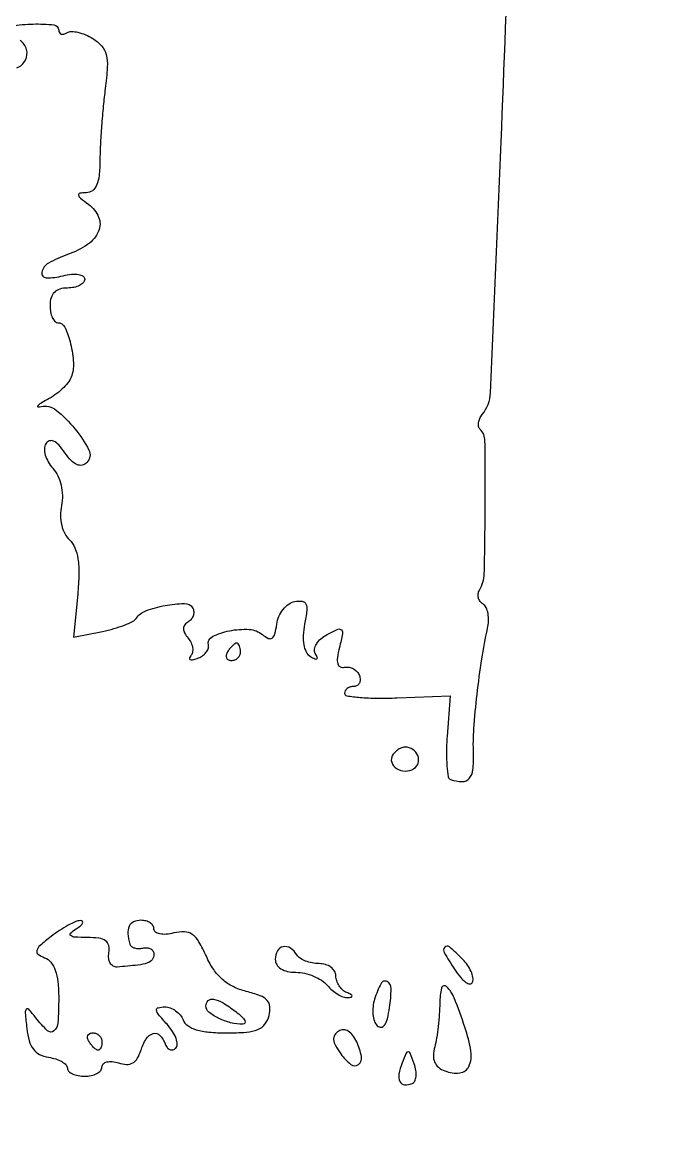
# Model space of a CAD drawing. Extents: x 0 to 4160, y 0 to 3120.
# Drawn here: x 314.8 to 390.2, y 1912.1 to 2040.7 of the extents above; entities that cross this region are included whole.
import ezdxf

# ---------------------------------------------------------------- set-up
doc = ezdxf.new("R2010")
doc.units = 0

msp = doc.modelspace()

# ---------------------------------------------------------------- linework, layer by layer
for points in [[(4159.499279, 606.274193, 0.000001), (4159.667734, 974.478125, 0.000057)], [(757.647081, 3119.740147, 0.000002), (520.492565, 3119.487217, 0.4139)], [(1964.75, 0.149832, 0.000016), (2717.930904, 0.232101, 0.000028), (3351.473438, 0.357111)], [(313.55775, 2040.278764, -0.031979), (316.048426, 2040.483188, -0.029227), (318.451494, 2040.385854, -0.385529), (319, 2039.780218, 0.129031), (319.07708, 2039.486503, 0.189559), (319.281801, 2039.31999, 0.145869), (319.592218, 2039.314256, 0.070705), (319.959323, 2039.47486, -0.143875), (320.468873, 2039.614668, -0.050629), (321.229269, 2039.523617, -0.045155), (322.092857, 2039.246419, -0.039372), (322.935408, 2038.808266, -0.072558), (323.955287, 2037.943797, -0.120331), (324.476633, 2036.950431, -0.076296), (324.608562, 2035.512667, -0.01657), (324.374144, 2033.024388, 0.007927), (324.15016, 2031.018748, 0.00537), (323.955802, 2028.727477, 0.005411), (323.815741, 2026.509377, 0.010765), (323.761696, 2024.75, -0.022516), (323.665675, 2022.980258, -0.075546), (323.379208, 2021.85852, -0.134918), (322.88505, 2021.233572, -0.159719), (322.172507, 2021, 0.036621), (321.432631, 2020.945737, 0.435044), (321.286631, 2020.734006, 0.171307), (321.503381, 2020.38545, 0.010943), (322.47135, 2019.644608, -0.138383), (323.61433, 2018.185215, -0.20034), (323.604535, 2016.568155, -0.143503), (322.344993, 2015.031325, -0.066032), (320.013187, 2013.854752, 0.043284), (317.82773, 2012.873692, 0.217165), (317.05233, 2011.820535, 0.472142), (317.561928, 2011.184223, 0.064893), (319.5, 2011.410644, -0.033931), (320.490763, 2011.588957, -0.0665), (321.290617, 2011.570901, -0.106351), (321.809498, 2011.371268, -0.253109), (322, 2011.019052, -0.188138), (321.84822, 2010.629957, -0.08916), (321.4125, 2010.299347, -0.068979), (320.765372, 2010.075155, -0.048979), (320, 2010, 0.072254), (319.126841, 2009.873159, 0.124864), (318.5, 2009.5, 0.124864), (318.126841, 2008.873159, 0.072254), (318, 2008, 0.042643), (318.06542, 2007.234324, 0.062301), (318.261905, 2006.5875, 0.081793), (318.550695, 2006.149179, 0.209225), (318.891592, 2006, -0.29518), (319.709818, 2005.470846, -0.045364), (320.3722, 2003.549657, -0.046628), (320.699684, 2001.355481, -0.105736), (320.440771, 1999.706247, -0.078441), (320.072884, 1999.06812, -0.033717), (319.403274, 1998.344915, -0.032314), (318.571514, 1997.655848, -0.036764), (317.691663, 1997.11186, 0.012138), (316.920484, 1996.686017, 0.077058), (316.574057, 1996.404373, 0.611729), (316.618932, 1996.286454, 0.083942), (316.964701, 1996.306643, -0.228608), (318.692159, 1995.913676, -0.052736), (320.877669, 1993.757929, -0.054791), (322.485123, 1991.290494, -0.324006), (322.255393, 1989.855393, -0.140595), (321.70544, 1989.550625, -0.163229), (321.11246, 1989.608278, -0.100701), (320.457665, 1990.076981, -0.034465), (319.720137, 1990.989173, 0.030497), (319.010503, 1991.881241, 0.101747), (318.411171, 1992.322864, 0.197991), (317.91529, 1992.343363, 0.16847), (317.506446, 1992.01043, 0.140587), (317.349136, 1991.451242, 0.068826), (317.455195, 1990.712255, 0.059945), (317.791324, 1989.916632, 0.05305), (318.31828, 1989.186987, -0.071368), (318.897287, 1988.320316, -0.054394), (319.275996, 1987.242201, -0.052119), (319.424815, 1986.057666, -0.053134), (319.323722, 1984.875852, 0.049721), (319.216958, 1983.720416, 0.055202), (319.348298, 1982.607911, 0.060209), (319.698848, 1981.641816, 0.087997), (320.24088, 1980.919698, -0.1073), (320.863128, 1980.021104, -0.060482), (321.219779, 1978.7377, -0.043313), (321.331116, 1976.991307, -0.018224), (321.19143, 1974.640452), (320.716063, 1969.693213), (324.058321, 1970.361664, 0.019099), (325.378251, 1970.678508, 0.023493), (326.580268, 1971.077855, 0.02287), (327.539404, 1971.498686, 0.132558), (327.950289, 1971.861086, -0.160457), (329.060553, 1972.737372, -0.041471), (331.289185, 1973.347119, -0.039695), (333.515002, 1973.581284, -0.266742), (334.455026, 1973.072769, -0.113184), (334.593611, 1972.665738, -0.100248), (334.550149, 1972.219403, -0.094082), (334.330572, 1971.80224, -0.08649), (333.967754, 1971.480071, 0.091115), (333.555863, 1971.107511, 0.161557), (333.407556, 1970.679312, 0.128505), (333.532394, 1970.174719, 0.048684), (333.942766, 1969.568963, -0.063366), (334.284951, 1969.03057, -0.073841), (334.459419, 1968.450544, -0.085605), (334.445597, 1967.919587, -0.139321), (334.241324, 1967.521086, 0.105109), (334.08621, 1967.262957, 0.4068), (334.158389, 1967.110063, 0.144162), (334.463977, 1967.088431, 0.028307), (335, 1967.238095, 0.062843), (335.5573, 1967.510331, 0.073917), (335.995733, 1967.90071, 0.086092), (336.252338, 1968.344767, 0.141058), (336.283346, 1968.774961, -0.339643), (336.754737, 1969.759535, -0.069561), (338.702786, 1970.427956, -0.06204), (340.994999, 1970.583415, -0.160487), (342.518453, 1969.984685, 0.0613), (343.190225, 1969.553838, 0.275165), (343.636611, 1969.593765, 0.176093), (343.951725, 1970.058407, 0.026481), (344.1728, 1971.18141, -0.066961), (344.42782, 1972.084758, -0.064383), (344.91479, 1972.901854, -0.069368), (345.549826, 1973.513011, -0.110294), (346.239251, 1973.811038, -0.077915), (347.099967, 1973.839287, -0.264551), (347.533936, 1973.516204, -0.135081), (347.643343, 1972.767209, -0.018478), (347.388507, 1971.192534, 0.034523), (347.221691, 1969.900253, 0.059081), (347.285363, 1968.816199, 0.076171), (347.56714, 1967.990168, 0.134917), (348.053765, 1967.466772, 0.022679), (348.570689, 1967.178829, 0.251003), (348.799383, 1967.185456, 0.383381), (348.856238, 1967.358302, 0.034805), (348.6265, 1967.795318, -0.180233), (348.525493, 1968.301563, -0.099923), (348.749662, 1968.899142, -0.076764), (349.266385, 1969.498741, -0.053771), (350.004201, 1970.002248, -0.017505), (351.233941, 1970.606002, -0.318735), (351.639418, 1970.525611, -0.243922), (351.767906, 1970.077872, -0.011717), (351.413903, 1968.512986, 0.024301), (351.177773, 1967.331817, 0.100514), (351.215158, 1966.608459, 0.225146), (351.503885, 1966.262099, 0.166954), (352.006694, 1966.210565, -0.099367), (352.516196, 1966.22618, -0.086831), (353.019414, 1966.047791, -0.085372), (353.439136, 1965.70543, -0.091451), (353.708333, 1965.25, -0.079153), (353.801902, 1964.772412, -0.125437), (353.713802, 1964.367188, -0.149036), (353.459186, 1964.099052, -0.129558), (353.083333, 1964, 0.07066), (352.669314, 1963.941197, 0.086252), (352.318229, 1963.769761, 0.100231), (352.083506, 1963.515099, 0.137069), (352, 1963.216208, 0.371543), (352.258045, 1962.916885, 0.015075), (353.788754, 1962.735882, 0.020052), (355.754643, 1962.64252, 0.012068), (358.089376, 1962.681697), (364.178752, 1962.930977), (363.839376, 1958.215488, 0.015186), (363.763627, 1956.390283, 0.023408), (363.820004, 1954.811737, 0.019876), (363.971754, 1953.576667, 0.278655), (364.25, 1953.25, 0.074498), (365.570766, 1953.01916, 0.222222), (366.390513, 1953.378404, 0.156092), (366.821759, 1954.368598, 0.034145), (366.883485, 1956.25, -0.026599), (366.934369, 1959.121553, -0.010423), (367.297486, 1963.068163, -0.010498), (367.850871, 1967.185926, -0.01655), (368.51611, 1970.688715, 0.047208), (368.628477, 1971.572713, 0.054427), (368.563422, 1972.419669, 0.062578), (368.342694, 1973.107791, 0.146492), (367.987358, 1973.507813, -0.096273), (367.644813, 1973.824079, -0.097252), (367.447166, 1974.244542, -0.098568), (367.424638, 1974.703718, -0.101874), (367.58072, 1975.130608, 0.133466), (368.131564, 1976.98865, 0.004636), (368.234838, 1984.596051, 0.003547), (368.213182, 1992.356997, 0.196345), (367.660518, 1993.672815, -0.145082), (367.482245, 1994.00129, -0.087301), (367.46664, 1994.447829, -0.074149), (367.612776, 1994.942489, -0.061708), (367.903678, 1995.407991, 0.160811), (368.842875, 1997.881326, 0.000691), (370.079722, 2026.873008, 0.003158), (371.000202, 2053.207179, 0.020406)], [(314.186858, 2035.411158, 0.16517), (315.150653, 2036.305263, 0.191546), (315.29588, 2037.540875, 0.180178), (314.547014, 2038.594199, 0.15017)]]:
    msp.add_lwpolyline(points, format="xyb")
for points in [[(338.5, 1968, 0.082592), (338.343488, 1967.6179, 0.161196), (338.3746, 1967.29375, 0.182303), (338.586039, 1967.078288, 0.108972), (338.940983, 1967, 0.093332), (339.345238, 1967.076123, 0.09642), (339.688914, 1967.29375, 0.099167), (339.918938, 1967.618444, 0.105053), (340, 1968, 0.042167), (339.967655, 1968.382849, 0.061769), (339.870461, 1968.70625, 0.081139), (339.727648, 1968.92554, 0.210953), (339.559017, 1969, 0.151918), (339.34829, 1968.934461, 0.038439), (339.066025, 1968.70625, 0.035638), (338.768994, 1968.382774, 0.029505)], [(357.542705, 1956.069098, 0.221146), (357.444975, 1955.246757, 0.174599), (358.002687, 1954.53216, 0.137965), (359.013092, 1954.232649, 0.142848), (360.016312, 1954.510081, 0.189436), (360.503635, 1955.160814, 0.165456), (360.45272, 1956.014234, 0.147302), (359.873321, 1956.730681, 0.150691), (359, 1957, 0.08914), (358.620145, 1956.931737, 0.053258), (358.208109, 1956.726548, 0.051122), (357.828194, 1956.425183, 0.061191)], [(318.128115, 1935.131525, 0.01362), (316.844263, 1934.087374, 0.141759), (316.475901, 1933.524052, 0.321821), (316.621104, 1933.093443, 0.064201), (317.378115, 1932.685145, -0.132152), (318.104273, 1932.156593, -0.086081), (318.610826, 1931.244772, -0.059267), (318.908019, 1929.896465, -0.024644), (319, 1928.031385, -0.015319), (318.912215, 1925.166806, -0.202299), (318.451707, 1924.238453, -0.38619), (317.7025, 1924.257926, -0.036003), (316.351692, 1925.75, 0.014384), (315.535513, 1926.733809, 0.461866), (315.259784, 1926.729435, 0.197349), (315.135652, 1926.32799, 0.005599), (315.320909, 1924.5, 0.039945), (315.597783, 1923.076046, 0.094087), (316.075878, 1922.109887, 0.115226), (316.803864, 1921.503868, 0.079821), (317.829459, 1921.180449, -0.03974), (318.660325, 1920.98975, -0.054418), (319.362404, 1920.681447, -0.067236), (319.84396, 1920.310191, -0.197446), (320, 1919.930449, 0.20245), (320.150126, 1919.574873, 0.084287), (320.5875, 1919.273319, 0.064411), (321.234416, 1919.068376, 0.044568), (322, 1919, 0.051399), (322.765255, 1919.078875, 0.071326), (323.4125, 1919.313545, 0.091371), (323.84756, 1919.659979, 0.180959), (324, 1920.067388, -0.204221), (324.153852, 1920.428358, -0.133445), (324.556864, 1920.648351, -0.087626), (325.175227, 1920.685212, -0.048054), (325.919349, 1920.525598, 0.066596), (326.840358, 1920.363387, 0.138451), (327.543981, 1920.530969, 0.131753), (328.078433, 1921.050211, 0.05769), (328.486736, 1921.95821, -0.060736), (329.110133, 1923.322338, -0.188325), (329.902368, 1923.922763, -0.274556), (330.67424, 1923.717705, -0.108473), (331.279762, 1922.75, 0.078726), (331.510264, 1922.328221, 0.132537), (331.8293, 1922.085699, 0.158686), (332.184835, 1922.060166, 0.127586), (332.523631, 1922.243869, 0.223115), (332.696476, 1922.675237, 0.074294), (332.553514, 1923.358528, 0.05693), (332.14241, 1924.171251, 0.038399), (331.505548, 1924.993869, -0.011094), (330.528396, 1926.122979, -0.14057), (330.305668, 1926.632807, -0.385209), (330.498968, 1926.913657, -0.058217), (331.238024, 1927, -0.087616), (331.872823, 1926.887903, -0.066448), (332.500381, 1926.559375, -0.065784), (333.025855, 1926.073416, -0.081847), (333.361626, 1925.5, 0.154023), (333.890221, 1924.835601, 0.075421), (334.877919, 1924.367538, 0.051435), (336.343703, 1924.086841, 0.021611), (338.351984, 1924, 0.017965), (340.668088, 1924.083243, 0.07825), (342.001058, 1924.392584, 0.133498), (342.800405, 1924.999797, 0.100323), (343.288688, 1925.995942, 0.081599), (343.384691, 1927.025904, 0.173215), (343.067597, 1927.749679, 0.115338), (342.244862, 1928.294829, 0.027013), (340.655319, 1928.789166, -0.052184), (339.139506, 1929.345525, -0.066623), (337.903375, 1930.171561, -0.063972), (336.89189, 1931.322766, -0.043469), (336.045053, 1932.850193, 0.025858), (335.188788, 1934.531483, 0.106949), (334.427763, 1935.371933, 0.149624), (333.532486, 1935.673415, 0.068527), (332.295053, 1935.537918, -0.039948), (331.412508, 1935.390008, -0.069333), (330.671723, 1935.428747, -0.104958), (330.179604, 1935.63672, -0.245195), (330, 1935.980948, 0.145579), (329.884403, 1936.36956, 0.099274), (329.559375, 1936.700653, 0.083326), (329.073411, 1936.923807, 0.066148), (328.5, 1937, 0.106084), (327.648881, 1936.817365, 0.180045), (327.136875, 1936.311843, 0.132598), (326.989107, 1935.460412, 0.048553), (327.220447, 1934.25, 0.159565), (327.401938, 1933.986041, 0.08943), (327.752006, 1933.806627, 0.073268), (328.21469, 1933.737197, 0.057162), (328.720447, 1933.793837, -0.078775), (329.209257, 1933.827374, -0.110812), (329.624131, 1933.694732, -0.129562), (329.899378, 1933.418129, -0.132072), (330, 1933.043837, -0.16887), (329.795101, 1932.454462, -0.144528), (329.255677, 1932.073774, -0.054634), (328.142328, 1931.826755, -0.007336), (325.75, 1931.6, -0.150962), (325.297878, 1931.701023, -0.132289), (324.953502, 1932.043437, -0.104504), (324.774758, 1932.588371, -0.068872), (324.793837, 1933.25, 0.095418), (324.773994, 1934.079901, 0.187607), (324.414877, 1934.622016, 0.121778), (323.642613, 1934.923738, 0.031165), (322.293837, 1935.015313, -0.011077), (320.874896, 1935.054533, -0.151328), (320.395527, 1935.229606, -0.463579), (320.380645, 1935.515119, -0.045271), (321, 1936, 0.027443), (321.514402, 1936.373962, 0.102402), (321.765625, 1936.682587, 0.339161), (321.731965, 1936.873139, 0.189445), (321.5, 1936.962451, 0.102197), (320.967624, 1936.848641, 0.020792), (320.097009, 1936.421761, 0.021113), (319.10954, 1935.830284, 0.018419)], [(344, 1932.5, 0.137957), (344.171839, 1931.889057, 0.115408), (344.646259, 1931.407725, 0.089113), (345.401763, 1931.101513, 0.051876), (346.377555, 1931, -0.055078), (347.379233, 1930.889322, -0.043151), (348.42239, 1930.559375, -0.044437), (349.350236, 1930.074671, -0.077115), (350, 1929.5, 0.042653), (350.559693, 1928.93194, 0.041998), (351.210423, 1928.463816, 0.045244), (351.851521, 1928.154727, 0.107593), (352.372445, 1928.078947, 0.038264), (352.787916, 1928.140207, 0.409541), (352.871438, 1928.270369, 0.227742), (352.741851, 1928.439164, 0.021172), (352.25, 1928.662281, -0.087674), (351.772091, 1928.960859, -0.065245), (351.367188, 1929.434649, -0.064399), (351.093368, 1930.004061, -0.080074), (351, 1930.583333, 0.135911), (350.85039, 1931.123565, 0.100327), (350.429836, 1931.583854, 0.086648), (349.800777, 1931.893666, 0.071312), (349.059017, 1932, -0.046881), (348.270704, 1932.074077, -0.046318), (347.50665, 1932.29375, -0.050262), (346.876024, 1932.616444, -0.111412), (346.5, 1933, 0.106457), (345.746429, 1933.783876, 0.200209), (344.899724, 1933.953572, 0.222397), (344.247411, 1933.47288, 0.125162)], [(364.68143, 1931.363448, 0.028154), (365.371442, 1930.429559, 0.064057), (366.011915, 1929.832622, 0.138724), (366.492371, 1929.65909, 0.342513), (366.78484, 1929.854519, 0.128158), (366.821014, 1930.395036, 0.0545), (366.607053, 1931.094151, 0.049031), (366.20119, 1931.830294, 0.045918), (365.651786, 1932.491071, 0.017068), (364.101716, 1933.938778, 0.416135), (363.568229, 1933.900545, 0.317884), (363.508622, 1933.275072, 0.014873)], [(355.468051, 1927.899337, 0.050888), (355.285358, 1927.023496, 0.05099), (355.283514, 1926.129406, 0.05581), (355.450816, 1925.349578, 0.116159), (355.776093, 1924.823907, 0.216854), (356.21758, 1924.658584, 0.230344), (356.616625, 1924.887901, 0.089103), (356.950285, 1925.637696, 0.023811), (357.202237, 1926.92457, 0.032659), (357.377446, 1929.098165, 0.275106), (356.907224, 1929.916027, 0.425625), (356.211469, 1929.706341, 0.04151)], [(362.986345, 1927.45, -0.015811), (362.939786, 1926.166088, -0.011581), (362.810171, 1924.746135, -0.011725), (362.624534, 1923.405953, -0.025291), (362.405777, 1922.387906, 0.056719), (362.258279, 1921.404763, 0.109666), (362.402181, 1920.6266, 0.1217), (362.846038, 1920.034825, 0.079832), (363.586649, 1919.605123, 0.119172), (365.312406, 1919.380938, 0.264263), (366.352682, 1920.131098, 0.149507), (366.58756, 1921.893248, 0.040649), (365.896511, 1924.650652, 0.012118), (364.656712, 1928.036108, 0.107796), (363.778753, 1929.347243, 0.5759), (363.20531, 1929.182949, 0.060604)], [(339.44113, 1926.468197, -0.02564), (340.11431, 1925.90253, -0.07646), (340.486183, 1925.431283, -0.242552), (340.497582, 1925.143121, -0.291462), (340.272917, 1925, -0.062143), (338.849585, 1925.177587, -0.052513), (337.425089, 1925.702716, -0.056778), (336.332903, 1926.405161, -0.225146), (336, 1927.106989, -0.20851), (336.268577, 1927.723027, -0.237332), (336.881607, 1927.900965, -0.092061), (337.937976, 1927.494699, -0.024207)], [(324, 1923, -0.042167), (323.967655, 1922.617151, -0.061769), (323.870461, 1922.29375, -0.081139), (323.727648, 1922.07446, -0.210953), (323.559017, 1922, -0.151918), (323.34829, 1922.065539, -0.038439), (323.066025, 1922.29375, -0.035638), (322.768994, 1922.617226, -0.029505), (322.5, 1923, -0.082592), (322.343488, 1923.3821, -0.161196), (322.3746, 1923.70625, -0.182303), (322.586039, 1923.921712, -0.108972), (322.940983, 1924, -0.093332), (323.345238, 1923.923877, -0.09642), (323.688914, 1923.70625, -0.099167), (323.918938, 1923.381556, -0.105053)], [(351.335243, 1924.218345, 0.10906), (350.873107, 1923.763238, 0.16804), (350.739491, 1923.223856, 0.106011), (350.955573, 1922.528702, 0.0297), (351.57491, 1921.566667, 0.068017), (352.732996, 1920.365638, 0.342444), (353.605386, 1920.35873, 0.284928), (353.951179, 1921.267154, 0.059407), (353.407088, 1922.9651, 0.055005), (352.96237, 1923.709235, 0.094836), (352.427985, 1924.190473, 0.126427), (351.866538, 1924.359539, 0.151505)], [(358.651328, 1920.533757, 0.045292), (358.283637, 1919.234984, 0.160062), (358.396321, 1918.386718, 0.264736), (358.924226, 1918.022683, 0.113119), (359.803347, 1918.145833, 0.193502), (360.106114, 1918.42605, 0.084725), (360.256017, 1918.961986, 0.065629), (360.236807, 1919.663327, 0.046499), (360.040713, 1920.426885, 0.008116), (359.582108, 1921.643251, 0.286809), (359.348666, 1921.815393, 0.321298), (359.113108, 1921.67259, 0.00941)]]:
    msp.add_lwpolyline(points, format="xyb", close=True)

doc.saveas('drawing.dxf')
